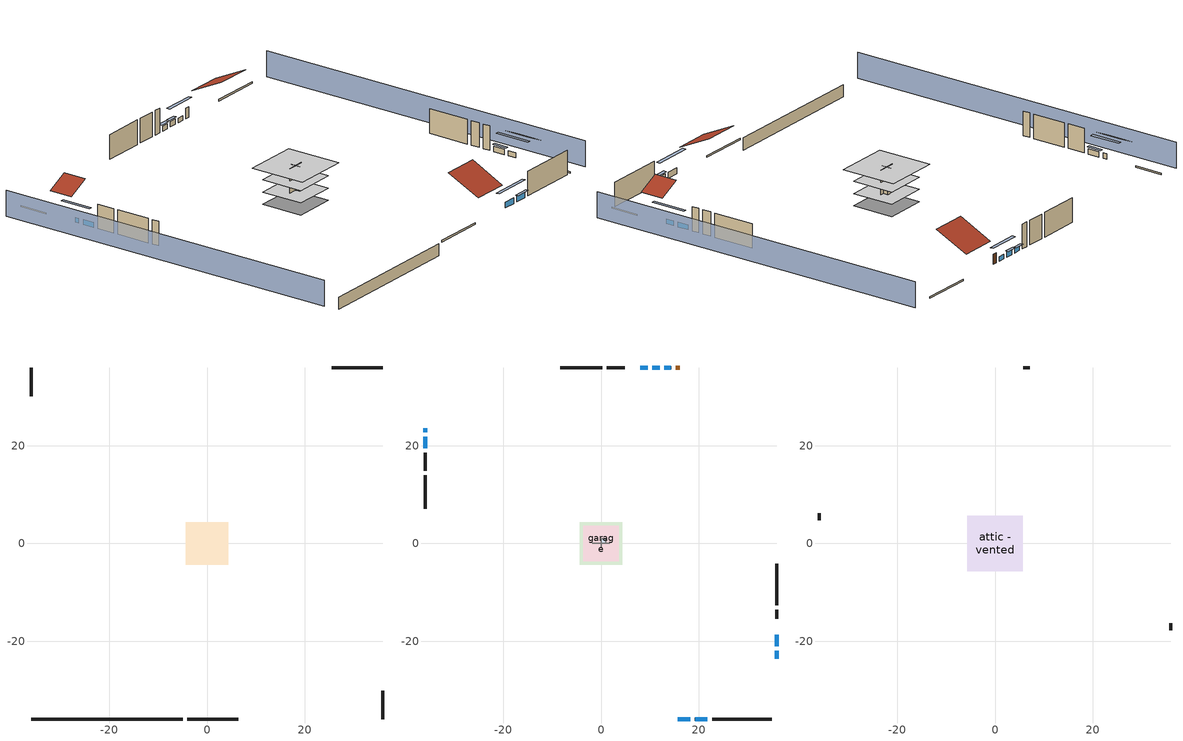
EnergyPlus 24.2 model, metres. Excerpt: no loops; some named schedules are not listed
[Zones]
basement - unconditioned
 floor foundation (Slab2 construction): -4.31,-4.31 -4.31,4.31 4.31,4.31 4.31,-4.31 z-2.13
 wall outside (RimJoist1 construction): -4,-35.96 6.39,-35.96 z0.3:0.61
 wall outside (RimJoist2 construction): -35.96,35.96 -35.96,30.17 z0.3:0.61
 wall outside (RimJoist3 construction): 35.96,35.96 25.56,35.96 z0.3:0.61
 wall outside (RimJoist4 construction): 35.96,-35.96 35.96,-30.17 z0.3:0.61
 wall foundation (FoundationWall1 construction): -35.96,-35.96 -4.93,-35.96 z-2.13:0.3
conditioned space
 floor to basement - unconditioned (Floor1 construction): -4.31,-4.31 -4.31,4.31 4.31,4.31 4.31,-4.31 z0.3
 floor to garage (Floor2 construction): -3.66,-3.66 -3.66,3.66 3.66,3.66 3.66,-3.66 z0.3
 floor adiabatic (AdiabaticFloorConstruction): -4.31,-4.31 -4.31,4.31 4.31,4.31 4.31,-4.31 z2.74
 wall outside (AdiabaticWallConstruction 1): 16.19,35.96 15.27,35.96 z0.3:2.34
 wall outside (AdiabaticWallConstruction): 15.77,-35.96 18.33,-35.96 / 19.26,-35.96 21.82,-35.96 z0.3:1.46; -35.96,23.57 -35.96,22.78 / 12.07,35.96 10.47,35.96 z0.3:1.37; -35.96,21.85 -35.96,19.48 / 35.96,-23.57 35.96,-21.99 / 35.96,-21.06 35.96,-18.69 z0.3:1.34; 14.34,35.96 13,35.96 z0.3:1.19; 9.55,35.96 8.08,35.96 z0.3:1.28
 wall outside (Wall3 construction): 22.75,-35.96 35.03,-35.96 z0.3:5.18
 wall outside (Wall4 construction): -35.96,13.97 -35.96,7.15 z0.3:5.18
 wall outside (Wall7 construction): 0.26,35.96 -8.31,35.96 z0.3:5.18
 wall outside (Wall8 construction): 35.96,-12.63 35.96,-4.15 z0.3:5.18
 wall to garage (Wall5 construction): 1.83,0 -1.83,0 z0.3:5.18
 wall to garage (Wall6 construction): 0,0.91 0,-0.91 z0.3:5.18
 window (WindowConstruction): 15.77,-35.96 18.33,-35.96 z0.3:1.46
 window (WindowConstruction 1): 19.26,-35.96 21.82,-35.96 z0.3:1.46
 window (WindowConstruction 2): -35.96,23.57 -35.96,22.78 z0.3:1.37
 window (WindowConstruction 3): -35.96,21.85 -35.96,19.48 z0.3:1.34
 window (WindowConstruction 4): 14.34,35.96 13,35.96 z0.3:1.19
 window (WindowConstruction 5): 12.07,35.96 10.47,35.96 z0.3:1.37
 window (WindowConstruction 6): 9.55,35.96 8.08,35.96 z0.3:1.28
 window (WindowConstruction 7): 35.96,-23.57 35.96,-21.99 z0.3:1.34
 window (WindowConstruction 8): 35.96,-21.06 35.96,-18.69 z0.3:1.34
 door (Door): 16.19,35.96 15.27,35.96 z0.3:2.34
 ceiling adiabatic (AdiabaticFloorConstruction): 4.31,-4.31 4.31,4.31 -4.31,4.31 -4.31,-4.31 z2.74
furnace airloop ret air zone
 floor adiabatic (AdiabaticConst): 0,0 0,1 1,1 1,0 z0
 wall adiabatic (AdiabaticConst): 0,1 0,0 1,0 1,1 0,1 z0:1
 ceiling adiabatic (AdiabaticConst): 1,0 1,1 0,1 0,0 z1
garage
 floor foundation (Slab1 construction): -3.66,-3.66 -3.66,3.66 3.66,3.66 3.66,-3.66 z0
 wall outside (Wall1 construction): -35.96,18.56 -35.96,14.9 z0.3:5.18
 wall outside (Wall12 construction): 35.96,-15.39 35.96,-13.56 z0.3:5.18
 wall outside (Wall2 construction): 4.85,35.96 1.19,35.96 z0.3:5.18
attic - vented
 floor to conditioned space (Floor3 construction Reversed): -5.66,-5.66 -5.66,5.66 5.66,5.66 5.66,-5.66 z5.18
 wall outside (Wall10 construction): 35.96,-17.76 35.96,-16.32 z0.3:5.18
 wall outside (Wall11 construction): 7.15,35.96 5.78,35.96 z0.3:5.18
 wall outside (Wall9 construction): -35.96,6.22 -35.96,4.78 z0.3:5.18
 roof outside (Roof1 construction): 14.84,-35.96,5.18 14.84,-29.23,8.55 7.32,-29.23,8.55 7.32,-35.96,5.18
 roof outside (Roof2 construction): -35.96,24.5,5.18 -31.72,24.5,7.3 -31.72,29.24,7.3 -35.96,29.24,5.18
 roof outside (Roof3 construction): 35.96,-24.5,5.18 31.72,-24.5,7.3 31.72,-29.24,7.3 35.96,-29.24,5.18
 roof outside (Roof4 construction): 17.11,35.96,5.18 17.11,29.23,8.55 24.64,29.23,8.55 24.64,35.96,5.18
shading: -40.53,35.96 -40.53,-35.96 / 40.53,-35.96 40.53,35.96 z0:5.18; 21.07,-35.96 13.03,-35.96 13.03,-36.57 21.07,-36.57 z4.21; 22.12,-35.96 18.96,-35.96 18.96,-36.57 22.12,-36.57 z1.77; -35.96,20.04 -35.96,26.32 -36.57,26.32 -36.57,20.04 z4.11; -35.96,19.18 -35.96,22.16 -36.57,22.16 -36.57,19.18 z1.65; 10.25,35.96 17.09,35.96 17.09,36.57 10.25,36.57 z3.93; 10.17,35.96 12.37,35.96 12.37,36.57 10.17,36.57 z1.68; 7.77,35.96 9.85,35.96 9.85,36.57 7.77,36.57 z1.58; 35.96,-19.24 35.96,-26.32 36.57,-26.32 36.57,-19.24 z4.08; 35.96,-18.39 35.96,-21.36 36.57,-21.36 36.57,-18.39 z1.65
[Building]
Building 1: Terrain=Suburbs
[Site:Location]
Portland Intl Arpt_OR: Latitude {deg}=45.59; Longitude {deg}=-122.6; Time Zone {hr}=-8; Elevation {m}=33; Keep Site Location Information=Yes
[Site:GroundTemperature:Shallow]
10.2558, 8.96328, 8.85977, 9.47314, 11.9355, 14.3863, 16.5111, 17.8571, 17.9714, 16.8767, 14.8061, 12.4304
[Site:WaterMainsTemperature]
Calculation Method=Schedule; Temperature Schedule=mains temperature schedule
[Material] Roughness=Rough; Thermal Absorptance=0.9
Name | Thickness {m} | Conductivity {W/m-K} | Density {kg/m3} | Specific Heat {J/kg-K} | Solar Absorptance | Visible Absorptance
asphalt or fiberglass shingles | 0.00635 | 0.162714 | 1121.4 | 1465.45 | 0.85 | 0.85
ceiling loosefill ins | 0.254 | 0.0480833 | 16.02 | 1046.75 | 0.7 | 0.7
ceiling stud and cavity | 0.1397 | 0.104117 | 65.682 | 1177.47 | 0.7 | 0.7
concrete 4.0 in. | 0.1016 | 1.803125 | 2242.8 | 837.4 | 0.7 | 0.7
concrete 8.0 in. | 0.2032 | 1.803125 | 2242.8 | 837.4 | 0.7 | 0.7
door material | 0.04445 | 0.0612267 | 512.64 | 1214.23 | 0.7 | 0.7
floor covering | 0.0127 | 0.0433444 | 54.468 | 1339.84 | 0.6 | 0.6
floor rigid ins; wall rigid ins | 0.512978 | 0.029427 | 32.04 | 1214.23 | 0.7 | 0.7
floor stud and cavity | 0.1397 | 0.923637 | 92.3553 | 1139.71 | 0.7 | 0.7
floor stud and cavity 1 | 0.1397 | 1.75129 | 37.0049 | 1207.88 | 0.7 | 0.7
furniture material basement - unconditioned 1; furniture material conditioned space 1; furniture material garage 1 | 0.1524 | 0.115458 | 640.8 | 1214.23 | 0.6 | 0.6
gypsum board | 0.0127 | 0.160291 | 801 | 837.4 | 0.6 | 0.6
osb sheathing 0.5 in. | 0.0127 | 0.115458 | 512.64 | 1214.23 | 0.6 | 0.6
osb sheathing 0.5 in. 1; osb sheathing 0.5 in. 2; osb sheathing 0.5 in. 3 | 0.0127 | 0.115458 | 512.64 | 1214.23 | 0.7 | 0.7
osb sheathing 0.75 in. | 0.01905 | 0.115458 | 512.64 | 1214.23 | 0.7 | 0.7
rim joist stud and cavity | 0.0508 | 0.178688 | 50.32683 | 1063.81 | 0.6 | 0.6
roof rigid ins | 0.00281632 | 0.029427 | 32.04 | 1214.23 | 0.7 | 0.7
wall stud and cavity | 0.1397 | 0.727959 | 139.0536 | 1170.24 | 0.6 | 0.6
wall stud and cavity 1 | 0.1397 | 0.550994 | 139.0536 | 1170.24 | 0.7 | 0.7
wall stud and cavity 2 | 0.1397 | 0.335416 | 139.0536 | 1170.24 | 0.7 | 0.7
wall stud and cavity 3 | 0.0889 | 0.380278 | 52.3479 | 1209.89 | 0.7 | 0.7
wall stud and cavity 4 | 0.0889 | 0.391764 | 83.0341 | 1211.67 | 0.7 | 0.7
wood siding | 0.0254 | 0.102417 | 544.68 | 1172.36 | 0.85 | 0.85
wood siding 1; wood siding 2 | 0.0254 | 0.102417 | 544.68 | 1172.36 | 0.7 | 0.7
[Material:NoMass]
Adiabatic: Roughness=Rough; Thermal Resistance {m2-K/W}=176.1; Thermal Absorptance=0.9; Solar Absorptance=0.7; Visible Absorptance=0.7
[WindowMaterial:SimpleGlazingSystem]
WindowMaterial: U-Factor {W/m2-K}=2.78222; Solar Heat Gain Coefficient=0.56
[Construction]
AdiabaticConst: Adiabatic
AdiabaticFloorConstruction: floor stud and cavity 1, floor rigid ins, osb sheathing 0.75 in., floor covering
AdiabaticWallConstruction: wood siding 1, wall rigid ins, wall stud and cavity 3, gypsum board
AdiabaticWallConstruction 1: wood siding 2, wall rigid ins, wall stud and cavity 3, gypsum board
Door: door material
Floor1 construction; Floor2 construction: floor stud and cavity, osb sheathing 0.75 in., floor covering
Floor3 construction Reversed: gypsum board, ceiling stud and cavity, ceiling loosefill ins
FoundationWall1 construction: concrete 8.0 in.
furniture construction basement - unconditioned 1: furniture material basement - unconditioned 1
furniture construction conditioned space 1: furniture material conditioned space 1
furniture construction garage 1: furniture material garage 1
PartitionWallConstruction: gypsum board, wall stud and cavity 4, gypsum board
RimJoist1 construction; RimJoist2 construction; RimJoist3 construction; RimJoist4 construction: wood siding, rim joist stud and cavity
Roof1 construction; Roof2 construction; Roof3 construction; Roof4 construction: asphalt or fiberglass shingles, roof rigid ins, osb sheathing 0.5 in.
Slab1 construction; Slab2 construction: concrete 4.0 in.
Wall1 construction; Wall2 construction: wood siding, osb sheathing 0.5 in. 1, wall stud and cavity
Wall10 construction; Wall11 construction; Wall12 construction; Wall9 construction: wood siding, osb sheathing 0.5 in. 3, wall stud and cavity
Wall3 construction; Wall4 construction: wood siding, osb sheathing 0.5 in. 1, wall stud and cavity 1, gypsum board
Wall5 construction: osb sheathing 0.5 in. 2, wall stud and cavity 2, gypsum board
Wall6 construction: osb sheathing 0.5 in. 3, wall stud and cavity 2, gypsum board
Wall7 construction; Wall8 construction: wood siding, osb sheathing 0.5 in. 3, wall stud and cavity 1, gypsum board
WindowConstruction; WindowConstruction 1; WindowConstruction 2; WindowConstruction 3; WindowConstruction 4; WindowConstruction 5; WindowConstruction 6; WindowConstruction 7; WindowConstruction 8: WindowMaterial
[Zone] Multiplier=1
Name | Volume {m3} | Part of Total Floor Area
attic - vented | 107.906 | Yes
basement - unconditioned | 181.568 | Yes
conditioned space | 493.619 | Yes
furnace airloop ret air zone | 1 | No
garage | 130.484 | Yes
[Space]
Name | Zone | Volume {m3} | Space Type
attic - vented 1 | attic - vented | 107.906
basement - unconditioned 1 | basement - unconditioned | 181.568
conditioned space 1 | conditioned space | 493.619
furnace airloop ret air space | furnace airloop ret air zone |  | Plenum Space Type
garage 1 | garage | 130.484
[ZoneInfiltration:EffectiveLeakageArea] Schedule=Always On Discrete
Name | Zone or Space | Effective Air Leakage Area {cm2} | Stack Coefficient | Wind Coefficient
infil attic - vented 1 | attic - vented 1 | 4265.37 | 0.000175901 | 4.346e-05
infil garage 1 | garage 1 | 271.837 | 0.000129147 | 4.64657e-05
[ZoneMixing] Schedule=Always On Continuous; Design Flow Rate Calculation Method=Flow/Zone; Design Flow Rate {m3/s}=0
Name | Zone or Space | Source Zone or Space
whole house fan mix | attic - vented | conditioned space
furnace airloop_0 ZoneMixCondToDZ mix | basement - unconditioned | conditioned space
furnace airloop_0 ZoneMixDZToCond mix | conditioned space | basement - unconditioned
[SurfaceProperty:ExposedFoundationPerimeter] Exposed Perimeter Calculation Method=TotalExposedPerimeter
Name | Total Exposed Perimeter {m}
Slab2 | 31.02864
Slab1 | 18.288
[InternalMass]
Name | Construction | Zone or ZoneList | Space or SpaceList | Surface Area {m2}
furniture mass basement - unconditioned 1 | furniture construction basement - unconditioned 1 | basement - unconditioned | basement - unconditioned 1 | 29.78471
furniture mass conditioned space 1 | furniture construction conditioned space 1 | conditioned space | conditioned space 1 | 80.97429
partition wall mass | PartitionWallConstruction | conditioned space | conditioned space 1 | 202.436
furniture mass garage 1 | furniture construction garage 1 | garage | garage 1 | 5.35122
[OtherEquipment] Design Level Calculation Method=EquipmentLevel
Name | Fuel Type | Zone or ZoneList or Space or SpaceList | Schedule | Design Level {W} | Fraction Latent | Fraction Radiant | Fraction Lost
furnace airloop_0 RetCondToDZ; furnace airloop_0 SupCondToDZ; furnace airloop_0 SupSensLkToDZ | None | basement - unconditioned 1 | Always On Discrete | 0 | 0 | 0 | 0
furnace airloop_0 SupLatLkToDZ | None | basement - unconditioned 1 | Always On Discrete | 0 | 1 | 0 | 0
cooking range 1 | NaturalGas | conditioned space 1 | cooking_range | 2700.63 | 0.16 | 0.384 | 0.2
furnace airloop_0 SupCondToLv; furnace airloop_0 SupSensLkToCond; mech vent house fan sensible load; water heater sens | None | conditioned space 1 | Always On Discrete | 0 | 0 | 0 | 0
furnace airloop_0 SupLatLkToCond; mech vent house fan latent load; water heater lat | None | conditioned space 1 | Always On Discrete | 0 | 1 | 0 | 0
general water use latent | None | conditioned space 1 | general water use schedule | 99.529 | 1 | 0 | 0
general water use sensible | None | conditioned space 1 | general water use schedule | -98.09 | 0 | 0.6 | 0
water heater energy adjustment1 | Electricity | conditioned space 1 | Always On Discrete | 0.01 | 0 | 0 | 1
furnace airloop_0 RetCondToRP; furnace airloop_0 RetSensLkToRP | None | furnace airloop ret air space | Always On Discrete | 0 | 0 | 0 | 0
furnace airloop_0 RetLatLkToRP | None | furnace airloop ret air space | Always On Discrete | 0 | 1 | 0 | 0
[ZoneInfiltration:DesignFlowRate] Schedule=Always On Discrete
Name | Zone or ZoneList or Space or SpaceList | Design Flow Rate Calculation Method | Design Flow Rate {m3/s} | Air Changes per Hour {1/hr} | Constant Term Coefficient | Temperature Term Coefficient | Velocity Term Coefficient | Velocity Squared Term Coefficient
basement_unconditioned 1 duct leakage imbalance infil flow | basement - unconditioned 1 | Flow/Zone | 0
infil basement - unconditioned 1 | basement - unconditioned 1 | AirChanges/Hour |  | 0.1 | 1 | 0 | 0 | 0
infil flow; natural vent flow; whole house fan flow | conditioned space 1 | Flow/Zone | 0
[SurfaceProperty:IncidentSolarMultiplier] Incident Solar Multiplier=1; Incident Solar Multiplier Schedule=trans schedule winter=0.85 summer=0.7
Window1; Window2; Window3; Window4; Window5; Window6; Window7; Window8; Window9
[Lights] Design Level Calculation Method=LightingLevel; Return Air Fraction=0; Fraction Radiant=0.6; Fraction Visible=0.2; Fraction Replaceable=1
Name | Zone or ZoneList or Space or SpaceList | Schedule | Lighting Level {W}
interior lighting | conditioned space 1 | lighting_interior | 310.537
garage lighting | garage 1 | lighting_garage | 8.98099
[People]
occupants: Zone or ZoneList or Space or SpaceList=conditioned space 1; Number of People Schedule=occupants; Number of People Calculation Method=People; Number of People=5; Fraction Radiant=0.314171; Sensible Heat Fraction=0.56303; Activity Level Schedule=occupants activity schedule; Carbon Dioxide Generation Rate {m3/s-W}=0; Enable ASHRAE 55 Comfort Warnings=No; Mean Radiant Temperature Calculation Type=EnclosureAveraged
[ElectricEquipment] Zone or ZoneList or Space or SpaceList=conditioned space 1; Design Level Calculation Method=EquipmentLevel
Name | Schedule | Design Level {W} | Fraction Latent | Fraction Radiant | Fraction Lost
ceiling fan | ceiling_fan | 17.9657 | 0 | 0.558 | 0
cooking range | cooking_range | 92.1494 | 0.16 | 0.384 | 0.2
dishwasher | dishwasher | 410.232 | 0.3 | 0.18 | 0.4
fridge | fridge schedule | 43.7215 | 0 | 0.6 | 0
mech vent bath fan 0 | mech vent bath fan 0 schedule | 45 | 0 | 0 | 1
mech vent house fan | mech vent house fan schedule | 0 | 0 | 0 | 1
mech vent house fan cfis | mech vent house fan cfis schedule | 0 | 0 | 0 | 0
mech vent range fan 0 | mech vent range fan 0 schedule | 30 | 0 | 0 | 1
misc plug loads | plug_loads_other | 479.022 | 0.021 | 0.558 | 0.049
misc tv | plug_loads_tv | 670.857 | 0 | 0.6 | 0
whole house fan | Always On Discrete | 0 | 0 | 0 | 1
[SpaceList]
Plenum Space Type: furnace airloop ret air space
[AirLoopHVAC:ReturnPlenum]
Air Loop HVAC Return Plenum 1: Zone=furnace airloop ret air zone
[Foundation:Kiva] Wall Depth Below Slab {m}=0.2032
Name | Initial Indoor Air Temperature {C} | Wall Height Above Grade {m}
Foundation Kiva 1 | 13.4258 | 0.1016
Foundation Kiva 2 | 9.52053 | 0.3048
[Foundation:Kiva:Settings]
Soil Conductivity {W/m-K}=1.3848; Soil Density {kg/m3}=1842.3; Soil Specific Heat {J/kg-K}=418.7; Ground Solar Absorptivity=0.9; Ground Thermal Absorptivity=0.9; Ground Surface Roughness {m}=0.03; Far-Field Width {m}=40; Deep-Ground Boundary Condition=ZeroFlux; Deep-Ground Depth {m}=40; Minimum Cell Dimension {m}=0.2; Maximum Cell Growth Coefficient=3; Simulation Timestep=Timestep
[Exterior:Lights]
exterior lighting: Schedule=exterior lighting schedule; Design Level {W}=8.01452
[EnergyManagementSystem:Sensor] Output:Variable or Output:Meter Index Key=basement - unconditioned
Name | Output:Variable or Output:Meter
furnace_airloop_0_DZ_T_s | Zone Air Temperature
furnace_airloop_0_DZ_W_s | Zone Mean Air Humidity Ratio
[Schedule:Constant]
Name | Hourly Value
Always On Continuous; Always On Discrete; mech vent house fan schedule; mech vent house fan cfis schedule | 1
occupants activity schedule | 117.228
fridge schedule | 0
[Schedule:Day:Interval]
trans schedule winter=0.85 summer=0.7 day; trans schedule winter=0.85 summer=0.7 day 2: No, 24:00, 0.85
trans schedule winter=0.85 summer=0.7 day 1: No, 24:00, 0.7
trans schedule winter=0.85 summer=0.7 default day; mech vent bath fan 0 schedule default day; mech vent range fan 0 schedule default day; general water use schedule default day; exterior lighting schedule default day: No, 24:00, 0
mech vent bath fan 0 schedule day: No, 07:00, 0, 08:00, 1, 24:00, 0
mech vent range fan 0 schedule day: No, 12:00, 0, 13:00, 1, 24:00, 0
general water use schedule day: No, 01:00, 0.315068, 03:00, 0.287671, 04:00, 0.342466, 05:00, 0.369863, 06:00, 0.520548, 07:00, 0.60274, 08:00, 0.534247, 10:00, 0.506849, 11:00, 0.465753, 14:00, 0.479452, 15:00, 0.534247, 16:00, 0.589041, 17:00, 0.69863, 18:00, 0.876712, 19:00, 0.890411, 20:00, 0.986301, 21:00, 1, 22:00, 0.863014, 23:00, 0.616438, 24:00, 0.465753
exterior lighting schedule day: No, 01:00, 0.566667, 03:00, 0.524167, 05:00, 0.495833, 06:00, 0.5525, 07:00, 0.623333, 08:00, 0.580833, 09:00, 0.439167, 10:00, 0.354167, 12:00, 0.34, 13:00, 0.354167, 14:00, 0.396667, 15:00, 0.425, 16:00, 0.495833, 17:00, 0.623333, 18:00, 0.793333, 19:00, 0.906667, 20:00, 0.963333, 21:00, 0.991667, 22:00, 0.920833, 23:00, 0.793333, 24:00, 0.665833
exterior lighting schedule day 1: No, 01:00, 0.528571, 03:00, 0.488929, 05:00, 0.4625, 06:00, 0.515357, 07:00, 0.581429, 08:00, 0.541786, 09:00, 0.409643, 10:00, 0.330357, 12:00, 0.317143, 13:00, 0.330357, 14:00, 0.37, 15:00, 0.396429, 16:00, 0.4625, 17:00, 0.581429, 18:00, 0.74, 19:00, 0.845714, 20:00, 0.898571, 21:00, 0.925, 22:00, 0.858929, 23:00, 0.74, 24:00, 0.621071
[Schedule:Week:Daily]
trans schedule winter=0.85 summer=0.7 Week Rule - Jan1-May26: trans schedule winter=0.85 summer=0.7 day, trans schedule winter=0.85 summer=0.7 day, trans schedule winter=0.85 summer=0.7 day, trans schedule winter=0.85 summer=0.7 day, trans schedule winter=0.85 summer=0.7 day, trans schedule winter=0.85 summer=0.7 day, trans schedule winter=0.85 summer=0.7 day, trans schedule winter=0.85 summer=0.7 default day, trans schedule winter=0.85 summer=0.7 default day, trans schedule winter=0.85 summer=0.7 default day, trans schedule winter=0.85 summer=0.7 default day, trans schedule winter=0.85 summer=0.7 default day
trans schedule winter=0.85 summer=0.7 Week Rule - May27-Jun2: trans schedule winter=0.85 summer=0.7 day, trans schedule winter=0.85 summer=0.7 day, trans schedule winter=0.85 summer=0.7 day, trans schedule winter=0.85 summer=0.7 day, trans schedule winter=0.85 summer=0.7 day, trans schedule winter=0.85 summer=0.7 day 1, trans schedule winter=0.85 summer=0.7 day 1, trans schedule winter=0.85 summer=0.7 default day, trans schedule winter=0.85 summer=0.7 default day, trans schedule winter=0.85 summer=0.7 default day, trans schedule winter=0.85 summer=0.7 default day, trans schedule winter=0.85 summer=0.7 default day
trans schedule winter=0.85 summer=0.7 Week Rule - Jun3-Sep29: trans schedule winter=0.85 summer=0.7 day 1, trans schedule winter=0.85 summer=0.7 day 1, trans schedule winter=0.85 summer=0.7 day 1, trans schedule winter=0.85 summer=0.7 day 1, trans schedule winter=0.85 summer=0.7 day 1, trans schedule winter=0.85 summer=0.7 day 1, trans schedule winter=0.85 summer=0.7 day 1, trans schedule winter=0.85 summer=0.7 default day, trans schedule winter=0.85 summer=0.7 default day, trans schedule winter=0.85 summer=0.7 default day, trans schedule winter=0.85 summer=0.7 default day, trans schedule winter=0.85 summer=0.7 default day
trans schedule winter=0.85 summer=0.7 Week Rule - Sep30-Oct6: trans schedule winter=0.85 summer=0.7 day 1, trans schedule winter=0.85 summer=0.7 day 2, trans schedule winter=0.85 summer=0.7 day 2, trans schedule winter=0.85 summer=0.7 day 2, trans schedule winter=0.85 summer=0.7 day 2, trans schedule winter=0.85 summer=0.7 day 2, trans schedule winter=0.85 summer=0.7 day 2, trans schedule winter=0.85 summer=0.7 default day, trans schedule winter=0.85 summer=0.7 default day, trans schedule winter=0.85 summer=0.7 default day, trans schedule winter=0.85 summer=0.7 default day, trans schedule winter=0.85 summer=0.7 default day
trans schedule winter=0.85 summer=0.7 Week Rule - Oct7-Dec31: trans schedule winter=0.85 summer=0.7 day 2, trans schedule winter=0.85 summer=0.7 day 2, trans schedule winter=0.85 summer=0.7 day 2, trans schedule winter=0.85 summer=0.7 day 2, trans schedule winter=0.85 summer=0.7 day 2, trans schedule winter=0.85 summer=0.7 day 2, trans schedule winter=0.85 summer=0.7 day 2, trans schedule winter=0.85 summer=0.7 default day, trans schedule winter=0.85 summer=0.7 default day, trans schedule winter=0.85 summer=0.7 default day, trans schedule winter=0.85 summer=0.7 default day, trans schedule winter=0.85 summer=0.7 default day
mech vent bath fan 0 schedule Week Rule - Jan1-Dec31: mech vent bath fan 0 schedule day, mech vent bath fan 0 schedule day, mech vent bath fan 0 schedule day, mech vent bath fan 0 schedule day, mech vent bath fan 0 schedule day, mech vent bath fan 0 schedule day, mech vent bath fan 0 schedule day, mech vent bath fan 0 schedule default day, mech vent bath fan 0 schedule default day, mech vent bath fan 0 schedule default day, mech vent bath fan 0 schedule default day, mech vent bath fan 0 schedule default day
mech vent range fan 0 schedule Week Rule - Jan1-Dec31: mech vent range fan 0 schedule day, mech vent range fan 0 schedule day, mech vent range fan 0 schedule day, mech vent range fan 0 schedule day, mech vent range fan 0 schedule day, mech vent range fan 0 schedule day, mech vent range fan 0 schedule day, mech vent range fan 0 schedule default day, mech vent range fan 0 schedule default day, mech vent range fan 0 schedule default day, mech vent range fan 0 schedule default day, mech vent range fan 0 schedule default day
general water use schedule Week Rule - Jan1-Dec31: general water use schedule day, general water use schedule day, general water use schedule day, general water use schedule day, general water use schedule day, general water use schedule day, general water use schedule day, general water use schedule default day, general water use schedule default day, general water use schedule default day, general water use schedule default day, general water use schedule default day
exterior lighting schedule Week Rule - Jan1-Jan27: exterior lighting schedule day, exterior lighting schedule day, exterior lighting schedule day, exterior lighting schedule day, exterior lighting schedule day, exterior lighting schedule day, exterior lighting schedule day, exterior lighting schedule default day, exterior lighting schedule default day, exterior lighting schedule default day, exterior lighting schedule default day, exterior lighting schedule default day
exterior lighting schedule Week Rule - Jan28-Feb3: exterior lighting schedule day, exterior lighting schedule day, exterior lighting schedule day, exterior lighting schedule day, exterior lighting schedule day 1, exterior lighting schedule day 1, exterior lighting schedule day 1, exterior lighting schedule default day, exterior lighting schedule default day, exterior lighting schedule default day, exterior lighting schedule default day, exterior lighting schedule default day
exterior lighting schedule Week Rule - Feb4-Feb24: exterior lighting schedule day 1, exterior lighting schedule day 1, exterior lighting schedule day 1, exterior lighting schedule day 1, exterior lighting schedule day 1, exterior lighting schedule day 1, exterior lighting schedule day 1, exterior lighting schedule default day, exterior lighting schedule default day, exterior lighting schedule default day, exterior lighting schedule default day, exterior lighting schedule default day
exterior lighting schedule Week Rule - Feb25-Mar3: exterior lighting schedule day 1, exterior lighting schedule day 1, exterior lighting schedule day 1, exterior lighting schedule day 1, exterior lighting schedule day 2, exterior lighting schedule day 2, exterior lighting schedule day 2, exterior lighting schedule default day, exterior lighting schedule default day, exterior lighting schedule default day, exterior lighting schedule default day, exterior lighting schedule default day
exterior lighting schedule Week Rule - Mar4-Mar31: exterior lighting schedule day 2, exterior lighting schedule day 2, exterior lighting schedule day 2, exterior lighting schedule day 2, exterior lighting schedule day 2, exterior lighting schedule day 2, exterior lighting schedule day 2, exterior lighting schedule default day, exterior lighting schedule default day, exterior lighting schedule default day, exterior lighting schedule default day, exterior lighting schedule default day
exterior lighting schedule Week Rule - Apr1-Apr28: exterior lighting schedule day 3, exterior lighting schedule day 3, exterior lighting schedule day 3, exterior lighting schedule day 3, exterior lighting schedule day 3, exterior lighting schedule day 3, exterior lighting schedule day 3, exterior lighting schedule default day, exterior lighting schedule default day, exterior lighting schedule default day, exterior lighting schedule default day, exterior lighting schedule default day
exterior lighting schedule Week Rule - Apr29-May5: exterior lighting schedule day 3, exterior lighting schedule day 3, exterior lighting schedule day 4, exterior lighting schedule day 4, exterior lighting schedule day 4, exterior lighting schedule day 4, exterior lighting schedule day 4, exterior lighting schedule default day, exterior lighting schedule default day, exterior lighting schedule default day, exterior lighting schedule default day, exterior lighting schedule default day
exterior lighting schedule Week Rule - May6-May26: exterior lighting schedule day 4, exterior lighting schedule day 4, exterior lighting schedule day 4, exterior lighting schedule day 4, exterior lighting schedule day 4, exterior lighting schedule day 4, exterior lighting schedule day 4, exterior lighting schedule default day, exterior lighting schedule default day, exterior lighting schedule default day, exterior lighting schedule default day, exterior lighting schedule default day
exterior lighting schedule Week Rule - May27-Jun2: exterior lighting schedule day 4, exterior lighting schedule day 4, exterior lighting schedule day 4, exterior lighting schedule day 4, exterior lighting schedule day 4, exterior lighting schedule day 5, exterior lighting schedule day 5, exterior lighting schedule default day, exterior lighting schedule default day, exterior lighting schedule default day, exterior lighting schedule default day, exterior lighting schedule default day
exterior lighting schedule Week Rule - Jun3-Jun30: exterior lighting schedule day 5, exterior lighting schedule day 5, exterior lighting schedule day 5, exterior lighting schedule day 5, exterior lighting schedule day 5, exterior lighting schedule day 5, exterior lighting schedule day 5, exterior lighting schedule default day, exterior lighting schedule default day, exterior lighting schedule default day, exterior lighting schedule default day, exterior lighting schedule default day
exterior lighting schedule Week Rule - Jul1-Jul28: exterior lighting schedule day 6, exterior lighting schedule day 6, exterior lighting schedule day 6, exterior lighting schedule day 6, exterior lighting schedule day 6, exterior lighting schedule day 6, exterior lighting schedule day 6, exterior lighting schedule default day, exterior lighting schedule default day, exterior lighting schedule default day, exterior lighting schedule default day, exterior lighting schedule default day
exterior lighting schedule Week Rule - Jul29-Aug4: exterior lighting schedule day 6, exterior lighting schedule day 6, exterior lighting schedule day 6, exterior lighting schedule day 7, exterior lighting schedule day 7, exterior lighting schedule day 7, exterior lighting schedule day 7, exterior lighting schedule default day, exterior lighting schedule default day, exterior lighting schedule default day, exterior lighting schedule default day, exterior lighting schedule default day
exterior lighting schedule Week Rule - Aug5-Aug25: exterior lighting schedule day 7, exterior lighting schedule day 7, exterior lighting schedule day 7, exterior lighting schedule day 7, exterior lighting schedule day 7, exterior lighting schedule day 7, exterior lighting schedule day 7, exterior lighting schedule default day, exterior lighting schedule default day, exterior lighting schedule default day, exterior lighting schedule default day, exterior lighting schedule default day
exterior lighting schedule Week Rule - Aug26-Sep1: exterior lighting schedule day 7, exterior lighting schedule day 7, exterior lighting schedule day 7, exterior lighting schedule day 7, exterior lighting schedule day 7, exterior lighting schedule day 7, exterior lighting schedule day 8, exterior lighting schedule default day, exterior lighting schedule default day, exterior lighting schedule default day, exterior lighting schedule default day, exterior lighting schedule default day
exterior lighting schedule Week Rule - Sep2-Sep29: exterior lighting schedule day 8, exterior lighting schedule day 8, exterior lighting schedule day 8, exterior lighting schedule day 8, exterior lighting schedule day 8, exterior lighting schedule day 8, exterior lighting schedule day 8, exterior lighting schedule default day, exterior lighting schedule default day, exterior lighting schedule default day, exterior lighting schedule default day, exterior lighting schedule default day
exterior lighting schedule Week Rule - Sep30-Oct6: exterior lighting schedule day 8, exterior lighting schedule day 9, exterior lighting schedule day 9, exterior lighting schedule day 9, exterior lighting schedule day 9, exterior lighting schedule day 9, exterior lighting schedule day 9, exterior lighting schedule default day, exterior lighting schedule default day, exterior lighting schedule default day, exterior lighting schedule default day, exterior lighting schedule default day
exterior lighting schedule Week Rule - Oct7-Oct27: exterior lighting schedule day 9, exterior lighting schedule day 9, exterior lighting schedule day 9, exterior lighting schedule day 9, exterior lighting schedule day 9, exterior lighting schedule day 9, exterior lighting schedule day 9, exterior lighting schedule default day, exterior lighting schedule default day, exterior lighting schedule default day, exterior lighting schedule default day, exterior lighting schedule default day
exterior lighting schedule Week Rule - Oct28-Nov3: exterior lighting schedule day 9, exterior lighting schedule day 9, exterior lighting schedule day 9, exterior lighting schedule day 9, exterior lighting schedule day 10, exterior lighting schedule day 10, exterior lighting schedule day 10, exterior lighting schedule default day, exterior lighting schedule default day, exterior lighting schedule default day, exterior lighting schedule default day, exterior lighting schedule default day
exterior lighting schedule Week Rule - Nov4-Nov24: exterior lighting schedule day 10, exterior lighting schedule day 10, exterior lighting schedule day 10, exterior lighting schedule day 10, exterior lighting schedule day 10, exterior lighting schedule day 10, exterior lighting schedule day 10, exterior lighting schedule default day, exterior lighting schedule default day, exterior lighting schedule default day, exterior lighting schedule default day, exterior lighting schedule default day
exterior lighting schedule Week Rule - Nov25-Dec1: exterior lighting schedule day 10, exterior lighting schedule day 10, exterior lighting schedule day 10, exterior lighting schedule day 10, exterior lighting schedule day 10, exterior lighting schedule day 10, exterior lighting schedule day 11, exterior lighting schedule default day, exterior lighting schedule default day, exterior lighting schedule default day, exterior lighting schedule default day, exterior lighting schedule default day
exterior lighting schedule Week Rule - Dec2-Dec31: exterior lighting schedule day 11, exterior lighting schedule day 11, exterior lighting schedule day 11, exterior lighting schedule day 11, exterior lighting schedule day 11, exterior lighting schedule day 11, exterior lighting schedule day 11, exterior lighting schedule default day, exterior lighting schedule default day, exterior lighting schedule default day, exterior lighting schedule default day, exterior lighting schedule default day
[Schedule:Year]
trans schedule winter=0.85 summer=0.7: trans schedule winter=0.85 summer=0.7 Week Rule - Jan1-May26, 1, 1, 5, 26, trans schedule winter=0.85 summer=0.7 Week Rule - May27-Jun2, 5, 27, 6, 2, trans schedule winter=0.85 summer=0.7 Week Rule - Jun3-Sep29, 6, 3, 9, 29, trans schedule winter=0.85 summer=0.7 Week Rule - Sep30-Oct6, 9, 30, 10, 6, trans schedule winter=0.85 summer=0.7 Week Rule - Oct7-Dec31, 10, 7, 12, 31
mech vent bath fan 0 schedule: mech vent bath fan 0 schedule Week Rule - Jan1-Dec31, 1, 1, 12, 31
mech vent range fan 0 schedule: mech vent range fan 0 schedule Week Rule - Jan1-Dec31, 1, 1, 12, 31
general water use schedule: general water use schedule Week Rule - Jan1-Dec31, 1, 1, 12, 31
exterior lighting schedule: exterior lighting schedule Week Rule - Jan1-Jan27, 1, 1, 1, 27, exterior lighting schedule Week Rule - Jan28-Feb3, 1, 28, 2, 3, exterior lighting schedule Week Rule - Feb4-Feb24, 2, 4, 2, 24, exterior lighting schedule Week Rule - Feb25-Mar3, 2, 25, 3, 3, exterior lighting schedule Week Rule - Mar4-Mar31, 3, 4, 3, 31, exterior lighting schedule Week Rule - Apr1-Apr28, 4, 1, 4, 28, exterior lighting schedule Week Rule - Apr29-May5, 4, 29, 5, 5, exterior lighting schedule Week Rule - May6-May26, 5, 6, 5, 26, exterior lighting schedule Week Rule - May27-Jun2, 5, 27, 6, 2, exterior lighting schedule Week Rule - Jun3-Jun30, 6, 3, 6, 30, exterior lighting schedule Week Rule - Jul1-Jul28, 7, 1, 7, 28, exterior lighting schedule Week Rule - Jul29-Aug4, 7, 29, 8, 4, exterior lighting schedule Week Rule - Aug5-Aug25, 8, 5, 8, 25, exterior lighting schedule Week Rule - Aug26-Sep1, 8, 26, 9, 1, exterior lighting schedule Week Rule - Sep2-Sep29, 9, 2, 9, 29, exterior lighting schedule Week Rule - Sep30-Oct6, 9, 30, 10, 6, exterior lighting schedule Week Rule - Oct7-Oct27, 10, 7, 10, 27, exterior lighting schedule Week Rule - Oct28-Nov3, 10, 28, 11, 3, exterior lighting schedule Week Rule - Nov4-Nov24, 11, 4, 11, 24, exterior lighting schedule Week Rule - Nov25-Dec1, 11, 25, 12, 1, exterior lighting schedule Week Rule - Dec2-Dec31, 12, 2, 12, 31
[Schedule:File] File=in.schedules.csv; Rows to Skip at Top=1; Number of Hours of Data=8760; Column Separator=Comma; Interpolate to Timestep=Yes; Minutes per Item=15; Adjust Schedule for Daylight Savings=Yes
Name | Column Number
lighting_interior | 5
occupants | 1
ceiling_fan | 4
cooking_range | 9
dishwasher | 8
plug_loads_other | 2
plug_loads_tv | 3
lighting_garage | 6
[Schedule:Compact]
mains temperature schedule: Through: 01/01, For: AllDays, Until: 24:00, 13.0633, Through: 01/02, For: AllDays, Until: 24:00, 13.0189, Through: 01/03, For: AllDays, Until: 24:00, 12.975, Through: 01/04, For: AllDays, Until: 24:00, 12.9328, Through: 01/05, For: AllDays, Until: 24:00, 12.8917, Through: 01/06, For: AllDays, Until: 24:00, 12.8517, Through: 01/07, For: AllDays, Until: 24:00, 12.8122, Through: 01/08, For: AllDays, Until: 24:00, 12.7744, Through: 01/09, For: AllDays, Until: 24:00, 12.7378, Through: 01/10, For: AllDays, Until: 24:00, 12.7017, Through: 01/11, For: AllDays, Until: 24:00, 12.6672, Through: 01/12, For: AllDays, Until: 24:00, 12.6339, Through: 01/13, For: AllDays, Until: 24:00, 12.6017, Through: 01/14, For: AllDays, Until: 24:00, 12.5706, Through: 01/15, For: AllDays, Until: 24:00, 12.5411, Through: 01/16, For: AllDays, Until: 24:00, 12.5122, Through: 01/17, For: AllDays, Until: 24:00, 12.485, Through: 01/18, For: AllDays, Until: 24:00, 12.4583, Through: 01/19, For: AllDays, Until: 24:00, 12.4333, Through: 01/20, For: AllDays, Until: 24:00, 12.41, Through: 01/21, For: AllDays, Until: 24:00, 12.3872, Through: 01/22, For: AllDays, Until: 24:00, 12.3661, Through: 01/23, For: AllDays, Until: 24:00, 12.3456, Through: 01/24, For: AllDays, Until: 24:00, 12.3272, Through: 01/25, For: AllDays, Until: 24:00, 12.3094, Through: 01/26, For: AllDays, Until: 24:00, 12.2933, Through: 01/27, For: AllDays, Until: 24:00, 12.2783, Through: 01/28, For: AllDays, Until: 24:00, 12.2644, Through: 01/29, For: AllDays, Until: 24:00, 12.2517, Through: 01/30, For: AllDays, Until: 24:00, 12.2406, Through: 01/31, For: AllDays, Until: 24:00, 12.2306, Through: 02/01, For: AllDays, Until: 24:00, 12.2222, Through: 02/02, For: AllDays, Until: 24:00, 12.215, Through: 02/03, For: AllDays, Until: 24:00, 12.2089, Through: 02/04, For: AllDays, Until: 24:00, 12.2039, Through: 02/05, For: AllDays, Until: 24:00, 12.2006, Through: 02/06, For: AllDays, Until: 24:00, 12.1983, Through: 02/07, For: AllDays, Until: 24:00, 12.1978, Through: 02/08, For: AllDays, Until: 24:00, 12.1978, Through: 02/09, For: AllDays, Until: 24:00, 12.2, Through: 02/10, For: AllDays, Until: 24:00, 12.2028, Through: 02/11, For: AllDays, Until: 24:00, 12.2072, Through: 02/12, For: AllDays, Until: 24:00, 12.2128, Through: 02/13, For: AllDays, Until: 24:00, 12.2194, Through: 02/14, For: AllDays, Until: 24:00, 12.2278, Through: 02/15, For: AllDays, Until: 24:00, 12.2372, Through: 02/16, For: AllDays, Until: 24:00, 12.2483, Through: 02/17, For: AllDays, Until: 24:00, 12.26, Through: 02/18, For: AllDays, Until: 24:00, 12.2733, Through: 02/19, For: AllDays, Until: 24:00, 12.2883, Through: 02/20, For: AllDays, Until: 24:00, 12.3039, Through: 02/21, For: AllDays, Until: 24:00, 12.3211, Through: 02/22, For: AllDays, Until: 24:00, 12.3394, Through: 02/23, For: AllDays, Until: 24:00, 12.3594, Through: 02/24, For: AllDays, Until: 24:00, 12.38, Through: 02/25, For: AllDays, Until: 24:00, 12.4022, Through: 02/26, For: AllDays, Until: 24:00, 12.4256, Through: 02/27, For: AllDays, Until: 24:00, 12.4506, Through: 02/28, For: AllDays, Until: 24:00, 12.4761, Through: 03/01, For: AllDays, Until: 24:00, 12.5033, Through: 03/02, For: AllDays, Until: 24:00, 12.5317, Through: 03/03, For: AllDays, Until: 24:00, 12.5611, Through: 03/04, For: AllDays, Until: 24:00, 12.5917, Through: 03/05, For: AllDays, Until: 24:00, 12.6233, Through: 03/06, For: AllDays, Until: 24:00, 12.6567, Through: 03/07, For: AllDays, Until: 24:00, 12.6906, Through: 03/08, For: AllDays, Until: 24:00, 12.7261, Through: 03/09, For: AllDays, Until: 24:00, 12.7628, Through: 03/10, For: AllDays, Until: 24:00, 12.8, Through: 03/11, For: AllDays, Until: 24:00, 12.8389, Through: 03/12, For: AllDays, Until: 24:00, 12.8789, Through: 03/13, For: AllDays, Until: 24:00, 12.9194, Through: 03/14, For: AllDays, Until: 24:00, 12.9617, Through: 03/15, For: AllDays, Until: 24:00, 13.0044, Through: 03/16, For: AllDays, Until: 24:00, 13.0489, Through: 03/17, For: AllDays, Until: 24:00, 13.0939, Through: 03/18, For: AllDays, Until: 24:00, 13.14, Through: 03/19, For: AllDays, Until: 24:00, 13.1872, Through: 03/20, For: AllDays, Until: 24:00, 13.2356, Through: 03/21, For: AllDays, Until: 24:00, 13.285, Through: 03/22, For: AllDays, Until: 24:00, 13.335, Through: 03/23, For: AllDays, Until: 24:00, 13.3861, Through: 03/24, For: AllDays, Until: 24:00, 13.4383, Through: 03/25, For: AllDays, Until: 24:00, 13.4911, Through: 03/26, For: AllDays, Until: 24:00, 13.545, Through: 03/27, For: AllDays, Until: 24:00, 13.6, Through: 03/28, For: AllDays, Until: 24:00, 13.6556, Through: 03/29, For: AllDays, Until: 24:00, 13.7122, Through: 03/30, For: AllDays, Until: 24:00, 13.77, Through: 03/31, For: AllDays, Until: 24:00, 13.8283, Through: 04/01, For: AllDays, Until: 24:00, 13.8872, Through: 04/02, For: AllDays, Until: 24:00, 13.9472, Through: 04/03, For: AllDays, Until: 24:00, 14.0078, Through: 04/04, For: AllDays, Until: 24:00, 14.0689, Through: 04/05, For: AllDays, Until: 24:00, 14.1311, Through: 04/06, For: AllDays, Until: 24:00, 14.1944, Through: 04/07, For: AllDays, Until: 24:00, 14.2578, Through: 04/08, For: AllDays, Until: 24:00, 14.3222, Through: 04/09, For: AllDays, Until: 24:00, 14.3872, Through: 04/10, For: AllDays, Until: 24:00, 14.4528, Through: 04/11, For: AllDays, Until: 24:00, 14.5189, Through: 04/12, For: AllDays, Until: 24:00, 14.5856, Through: 04/13, For: AllDays, Until: 24:00, 14.6533, Through: 04/14, For: AllDays, Until: 24:00, 14.7211, Through: 04/15, For: AllDays, Until: 24:00, 14.7894, Through: 04/16, For: AllDays, Until: 24:00, 14.8589, Through: 04/17, For: AllDays, Until: 24:00, 14.9283, Through: 04/18, For: AllDays, Until: 24:00, 14.9983, Through: 04/19, For: AllDays, Until: 24:00, 15.0689, Through: 04/20, For: AllDays, Until: 24:00, 15.14, Through: 04/21, For: AllDays, Until: 24:00, 15.2111, Through: 04/22, For: AllDays, Until: 24:00, 15.2833, Through: 04/23, For: AllDays, Until: 24:00, 15.3556, Through: 04/24, For: AllDays, Until: 24:00, 15.4278, Through: 04/25, For: AllDays, Until: 24:00, 15.5006, Through: 04/26, For: AllDays, Until: 24:00, 15.5739, Through: 04/27, For: AllDays, Until: 24:00, 15.6478, Through: 04/28, For: AllDays, Until: 24:00, 15.7211, Through: 04/29, For: AllDays, Until: 24:00, 15.7956, Through: 04/30, For: AllDays, Until: 24:00, 15.8694, Through: 05/01, For: AllDays, Until: 24:00, 15.9439, Through: 05/02, For: AllDays, Until: 24:00, 16.0189, Through: 05/03, For: AllDays, Until: 24:00, 16.0939, Through: 05/04, For: AllDays, Until: 24:00, 16.1689, Through: 05/05, For: AllDays, Until: 24:00, 16.2439, Through: 05/06, For: AllDays, Until: 24:00, 16.3189, Through: 05/07, For: AllDays, Until: 24:00, 16.3944, Through: 05/08, For: AllDays, Until: 24:00, 16.4694, Through: 05/09, For: AllDays, Until: 24:00, 16.545, Through: 05/10, For: AllDays, Until: 24:00, 16.6206, Through: 05/11, For: AllDays, Until: 24:00, 16.6956, Through: 05/12, For: AllDays, Until: 24:00, 16.7711, Through: 05/13, For: AllDays, Until: 24:00, 16.8461, Through: 05/14, For: AllDays, Until: 24:00, 16.9217, Through: 05/15, For: AllDays, Until: 24:00, 16.9967, Through: 05/16, For: AllDays, Until: 24:00, 17.0717, Through: 05/17, For: AllDays, Until: 24:00, 17.1467, Through: 05/18, For: AllDays, Until: 24:00, 17.2211, Through: 05/19, For: AllDays, Until: 24:00, 17.2956, Through: 05/20, For: AllDays, Until: 24:00, 17.37, Through: 05/21, For: AllDays, Until: 24:00, 17.4439, Through: 05/22, For: AllDays, Until: 24:00, 17.5178, Through: 05/23, For: AllDays, Until: 24:00, 17.5911, Through: 05/24, For: AllDays, Until: 24:00, 17.6644, Through: 05/25, For: AllDays, Until: 24:00, 17.7372, Through: 05/26, For: AllDays, Until: 24:00, 17.8094, Through: 05/27, For: AllDays, Until: 24:00, 17.8817, Through: 05/28, For: AllDays, Until: 24:00, 17.9533, Through: 05/29, For: AllDays, Until: 24:00, 18.025, Through: 05/30, For: AllDays, Until: 24:00, 18.0961, Through: 05/31, For: AllDays, Until: 24:00, 18.1661, Through: 06/01, For: AllDays, Until: 24:00, 18.2361, Through: 06/02, For: AllDays, Until: 24:00, 18.3061, Through: 06/03, For: AllDays, Until: 24:00, 18.375, Through: 06/04, For: AllDays, Until: 24:00, 18.4433, Through: 06/05, For: AllDays, Until: 24:00, 18.5111, Through: 06/06, For: AllDays, Until: 24:00, 18.5789, Through: 06/07, For: AllDays, Until: 24:00, 18.6456, Through: 06/08, For: AllDays, Until: 24:00, 18.7117, Through: 06/09, For: AllDays, Until: 24:00, 18.7772, Through: 06/10, For: AllDays, Until: 24:00, 18.8417, Through: 06/11, For: AllDays, Until: 24:00, 18.9061, Through: 06/12, For: AllDays, Until: 24:00, 18.9694, Through: 06/13, For: AllDays, Until: 24:00, 19.0322, Through: 06/14, For: AllDays, Until: 24:00, 19.0944, Through: 06/15, For: AllDays, Until: 24:00, 19.1556, Through: 06/16, For: AllDays, Until: 24:00, 19.2167, Through: 06/17, For: AllDays, Until: 24:00, 19.2761, Through: 06/18, For: AllDays, Until: 24:00, 19.335, Through: 06/19, For: AllDays, Until: 24:00, 19.3933, Through: 06/20, For: AllDays, Until: 24:00, 19.4506, Through: 06/21, For: AllDays, Until: 24:00, 19.5072, Through: 06/22, For: AllDays, Until: 24:00, 19.5628, Through: 06/23, For: AllDays, Until: 24:00, 19.6172, Through: 06/24, For: AllDays, Until: 24:00, 19.6711, Through: 06/25, For: AllDays, Until: 24:00, 19.7244, Through: 06/26, For: AllDays, Until: 24:00, 19.7761, Through: 06/27, For: AllDays, Until: 24:00, 19.8272, Through: 06/28, For: AllDays, Until: 24:00, 19.8772, Through: 06/29, For: AllDays, Until: 24:00, 19.9267, Through: 06/30, For: AllDays, Until: 24:00, 19.9744, Through: 07/01, For: AllDays, Until: 24:00, 20.0217, Through: 07/02, For: AllDays, Until: 24:00, 20.0678, Through: 07/03, For: AllDays, Until: 24:00, 20.1128, Through: 07/04, For: AllDays, Until: 24:00, 20.1567, Through: 07/05, For: AllDays, Until: 24:00, 20.1994, Through: 07/06, For: AllDays, Until: 24:00, 20.2417, Through: 07/07, For: AllDays, Until: 24:00, 20.2822, Through: 07/08, For: AllDays, Until: 24:00, 20.3222, Through: 07/09, For: AllDays, Until: 24:00, 20.3606, Through: 07/10, For: AllDays, Until: 24:00, 20.3978, Through: 07/11, For: AllDays, Until: 24:00, 20.4344, Through: 07/12, For: AllDays, Until: 24:00, 20.4694, Through: 07/13, For: AllDays, Until: 24:00, 20.5033, Through: 07/14, For: AllDays, Until: 24:00, 20.5367, Through: 07/15, For: AllDays, Until: 24:00, 20.5683, Through: 07/16, For: AllDays, Until: 24:00, 20.5983, Through: 07/17, For: AllDays, Until: 24:00, 20.6278, Through: 07/18, For: AllDays, Until: 24:00, 20.6561, Through: 07/19, For: AllDays, Until: 24:00, 20.6828, Through: 07/20, For: AllDays, Until: 24:00, 20.7089, Through: 07/21, For: AllDays, Until: 24:00, 20.7333, Through: 07/22, For: AllDays, Until: 24:00, 20.7561, Through: 07/23, For: AllDays, Until: 24:00, 20.7783, Through: 07/24, For: AllDays, Until: 24:00, 20.7989, Through: 07/25, For: AllDays, Until: 24:00, 20.8189, Through: 07/26, For: AllDays, Until: 24:00, 20.8367, Through: 07/27, For: AllDays, Until: 24:00, 20.8539, Through: 07/28, For: AllDays, Until: 24:00, 20.8694, Through: 07/29, For: AllDays, Until: 24:00, 20.8839, Through: 07/30, For: AllDays, Until: 24:00, 20.8972, Through: 07/31, For: AllDays, Until: 24:00, 20.9094, Through: 08/01, For: AllDays, Until: 24:00, 20.92, Through: 08/02, For: AllDays, Until: 24:00, 20.9289, Through: 08/03, For: AllDays, Until: 24:00, 20.9372, Through: 08/04, For: AllDays, Until: 24:00, 20.9439, Through: 08/05, For: AllDays, Until: 24:00, 20.9494, Through: 08/06, For: AllDays, Until: 24:00, 20.9533, Through: 08/07, For: AllDays, Until: 24:00, 20.9567, Through: 08/08, For: AllDays, Until: 24:00, 20.9578, Through: 08/09, For: AllDays, Until: 24:00, 20.9583, Through: 08/10, For: AllDays, Until: 24:00, 20.9572, Through: 08/11, For: AllDays, Until: 24:00, 20.955, Through: 08/12, For: AllDays, Until: 24:00, 20.9511, Through: 08/13, For: AllDays, Until: 24:00, 20.9467, Through: 08/14, For: AllDays, Until: 24:00, 20.94, Through: 08/15, For: AllDays, Until: 24:00, 20.9328, Through: 08/16, For: AllDays, Until: 24:00, 20.9239, Through: 08/17, For: AllDays, Until: 24:00, 20.9139, Through: 08/18, For: AllDays, Until: 24:00, 20.9028, Through: 08/19, For: AllDays, Until: 24:00, 20.89, Through: 08/20, For: AllDays, Until: 24:00, 20.8761, Through: 08/21, For: AllDays, Until: 24:00, 20.8611, Through: 08/22, For: AllDays, Until: 24:00, 20.8444, Through: 08/23, For: AllDays, Until: 24:00, 20.8267, Through: 08/24, For: AllDays, Until: 24:00, 20.8078, Through: 08/25, For: AllDays, Until: 24:00, 20.7872, Through: 08/26, For: AllDays, Until: 24:00, 20.7661, Through: 08/27, For: AllDays, Until: 24:00, 20.7433, Through: 08/28, For: AllDays, Until: 24:00, 20.7194, Through: 08/29, For: AllDays, Until: 24:00, 20.6944, Through: 08/30, For: AllDays, Until: 24:00, 20.6678, Through: 08/31, For: AllDays, Until: 24:00, 20.64, Through: 09/01, For: AllDays, Until: 24:00, 20.6111, Through: 09/02, For: AllDays, Until: 24:00, 20.5811, Through: 09/03, For: AllDays, Until: 24:00, 20.55, Through: 09/04, For: AllDays, Until: 24:00, 20.5178, Through: 09/05, For: AllDays, Until: 24:00, 20.4844, Through: 09/06, For: AllDays, Until: 24:00, 20.4494, Through: 09/07, For: AllDays, Until: 24:00, 20.4139, Through: 09/08, For: AllDays, Until: 24:00, 20.3767, Through: 09/09, For: AllDays, Until: 24:00, 20.3389, Through: 09/10, For: AllDays, Until: 24:00, 20.2994, Through: 09/11, For: AllDays, Until: 24:00, 20.2594, Through: 09/12, For: AllDays, Until: 24:00, 20.2178, Through: 09/13, For: AllDays, Until: 24:00, 20.1756, Through: 09/14, For: AllDays, Until: 24:00, 20.1317, Through: 09/15, For: AllDays, Until: 24:00, 20.0872, Through: 09/16, For: AllDays, Until: 24:00, 20.0417, Through: 09/17, For: AllDays, Until: 24:00, 19.995, Through: 09/18, For: AllDays, Until: 24:00, 19.9472, Through: 09/19, For: AllDays, Until: 24:00, 19.8983, Through: 09/20, For: AllDays, Until: 24:00, 19.8489, Through: 09/21, For: AllDays, Until: 24:00, 19.7983, Through: 09/22, For: AllDays, Until: 24:00, 19.7467, Through: 09/23, For: AllDays, Until: 24:00, 19.6944, Through: 09/24, For: AllDays, Until: 24:00, 19.6406, Through: 09/25, For: AllDays, Until: 24:00, 19.5867, Through: 09/26, For: AllDays, Until: 24:00, 19.5311, Through: 09/27, For: AllDays, Until: 24:00, 19.475, Through: 09/28, For: AllDays, Until: 24:00, 19.4183, Through: 09/29, For: AllDays, Until: 24:00, 19.3606, Through: 09/30, For: AllDays, Until: 24:00, 19.3017, Through: 10/01, For: AllDays, Until: 24:00, 19.2422, Through: 10/02, For: AllDays, Until: 24:00, 19.1822, Through: 10/03, For: AllDays, Until: 24:00, 19.1211, Through: 10/04, For: AllDays, Until: 24:00, 19.0594, Through: 10/05, For: AllDays, Until: 24:00, 18.9967, Through: 10/06, For: AllDays, Until: 24:00, 18.9333, Through: 10/07, For: AllDays, Until: 24:00, 18.8694, Through: 10/08, For: AllDays, Until: 24:00, 18.805, Through: 10/09, For: AllDays, Until: 24:00, 18.74, Through: 10/10, For: AllDays, Until: 24:00, 18.6739, Through: 10/11, For: AllDays, Until: 24:00, 18.6072, Through: 10/12, For: AllDays, Until: 24:00, 18.5406, Through: 10/13, For: AllDays, Until: 24:00, 18.4728, Through: 10/14, For: AllDays, Until: 24:00, 18.4044, Through: 10/15, For: AllDays, Until: 24:00, 18.3356, Through: 10/16, For: AllDays, Until: 24:00, 18.2661, Through: 10/17, For: AllDays, Until: 24:00, 18.1967, Through: 10/18, For: AllDays, Until: 24:00, 18.1261, Through: 10/19, For: AllDays, Until: 24:00, 18.0556, Through: 10/20, For: AllDays, Until: 24:00, 17.9844, Through: 10/21, For: AllDays, Until: 24:00, 17.9128, Through: 10/22, For: AllDays, Until: 24:00, 17.8406, Through: 10/23, For: AllDays, Until: 24:00, 17.7683, Through: 10/24, For: AllDays, Until: 24:00, 17.6956, Through: 10/25, For: AllDays, Until: 24:00, 17.6228, Through: 10/26, For: AllDays, Until: 24:00, 17.5494, Through: 10/27, For: AllDays, Until: 24:00, 17.4756, Through: 10/28, For: AllDays, Until: 24:00, 17.4017, Through: 10/29, For: AllDays, Until: 24:00, 17.3278, Through: 10/30, For: AllDays, Until: 24:00, 17.2533, Through: 10/31, For: AllDays, Until: 24:00, 17.1789, Through: 11/01, For: AllDays, Until: 24:00, 17.1039, Through: 11/02, For: AllDays, Until: 24:00, 17.0289, Through: 11/03, For: AllDays, Until: 24:00, 16.9539, Through: 11/04, For: AllDays, Until: 24:00, 16.8789, Through: 11/05, For: AllDays, Until: 24:00, 16.8033, Through: 11/06, For: AllDays, Until: 24:00, 16.7283, Through: 11/07, For: AllDays, Until: 24:00, 16.6528, Through: 11/08, For: AllDays, Until: 24:00, 16.5772, Through: 11/09, For: AllDays, Until: 24:00, 16.5022, Through: 11/10, For: AllDays, Until: 24:00, 16.4267, Through: 11/11, For: AllDays, Until: 24:00, 16.3517, Through: 11/12, For: AllDays, Until: 24:00, 16.2761, Through: 11/13, For: AllDays, Until: 24:00, 16.2011, Through: 11/14, For: AllDays, Until: 24:00, 16.1261, Through: 11/15, For: AllDays, Until: 24:00, 16.0511, Through: 11/16, For: AllDays, Until: 24:00, 15.9761, Through: 11/17, For: AllDays, Until: 24:00, 15.9017, Through: 11/18, For: AllDays, Until: 24:00, 15.8272, Through: 11/19, For: AllDays, Until: 24:00, 15.7533, Through: 11/20, For: AllDays, Until: 24:00, 15.6794, Through: 11/21, For: AllDays, Until: 24:00, 15.6056, Through: 11/22, For: AllDays, Until: 24:00, 15.5322, Through: 11/23, For: AllDays, Until: 24:00, 15.4594, Through: 11/24, For: AllDays, Until: 24:00, 15.3867, Through: 11/25, For: AllDays, Until: 24:00, 15.3144, Through: 11/26, For: AllDays, Until: 24:00, 15.2422, Through: 11/27, For: AllDays, Until: 24:00, 15.1706, Through: 11/28, For: AllDays, Until: 24:00, 15.0994, Through: 11/29, For: AllDays, Until: 24:00, 15.0289, Through: 11/30, For: AllDays, Until: 24:00, 14.9583, Through: 12/01, For: AllDays, Until: 24:00, 14.8889, Through: 12/02, For: AllDays, Until: 24:00, 14.8194, Through: 12/03, For: AllDays, Until: 24:00, 14.7506, Through: 12/04, For: AllDays, Until: 24:00, 14.6822, Through: 12/05, For: AllDays, Until: 24:00, 14.6144, Through: 12/06, For: AllDays, Until: 24:00, 14.5478, Through: 12/07, For: AllDays, Until: 24:00, 14.4811, Through: 12/08, For: AllDays, Until: 24:00, 14.415, Through: 12/09, For: AllDays, Until: 24:00, 14.35, Through: 12/10, For: AllDays, Until: 24:00, 14.2856, Through: 12/11, For: AllDays, Until: 24:00, 14.2217, Through: 12/12, For: AllDays, Until: 24:00, 14.1583, Through: 12/13, For: AllDays, Until: 24:00, 14.0961, Through: 12/14, For: AllDays, Until: 24:00, 14.0339, Through: 12/15, For: AllDays, Until: 24:00, 13.9733, Through: 12/16, For: AllDays, Until: 24:00, 13.9128, Through: 12/17, For: AllDays, Until: 24:00, 13.8533, Through: 12/18, For: AllDays, Until: 24:00, 13.795, Through: 12/19, For: AllDays, Until: 24:00, 13.7372, Through: 12/20, For: AllDays, Until: 24:00, 13.68, Through: 12/21, For: AllDays, Until: 24:00, 13.6239, Through: 12/22, For: AllDays, Until: 24:00, 13.5689, Through: 12/23, For: AllDays, Until: 24:00, 13.5144, Through: 12/24, For: AllDays, Until: 24:00, 13.4611, Through: 12/25, For: AllDays, Until: 24:00, 13.4083, Through: 12/26, For: AllDays, Until: 24:00, 13.3572, Through: 12/27, For: AllDays, Until: 24:00, 13.3061, Through: 12/28, For: AllDays, Until: 24:00, 13.2567, Through: 12/29, For: AllDays, Until: 24:00, 13.2078, Through: 12/30, For: AllDays, Until: 24:00, 13.1606, Through: 12/31, For: AllDays, Until: 24:00, 13.1139
